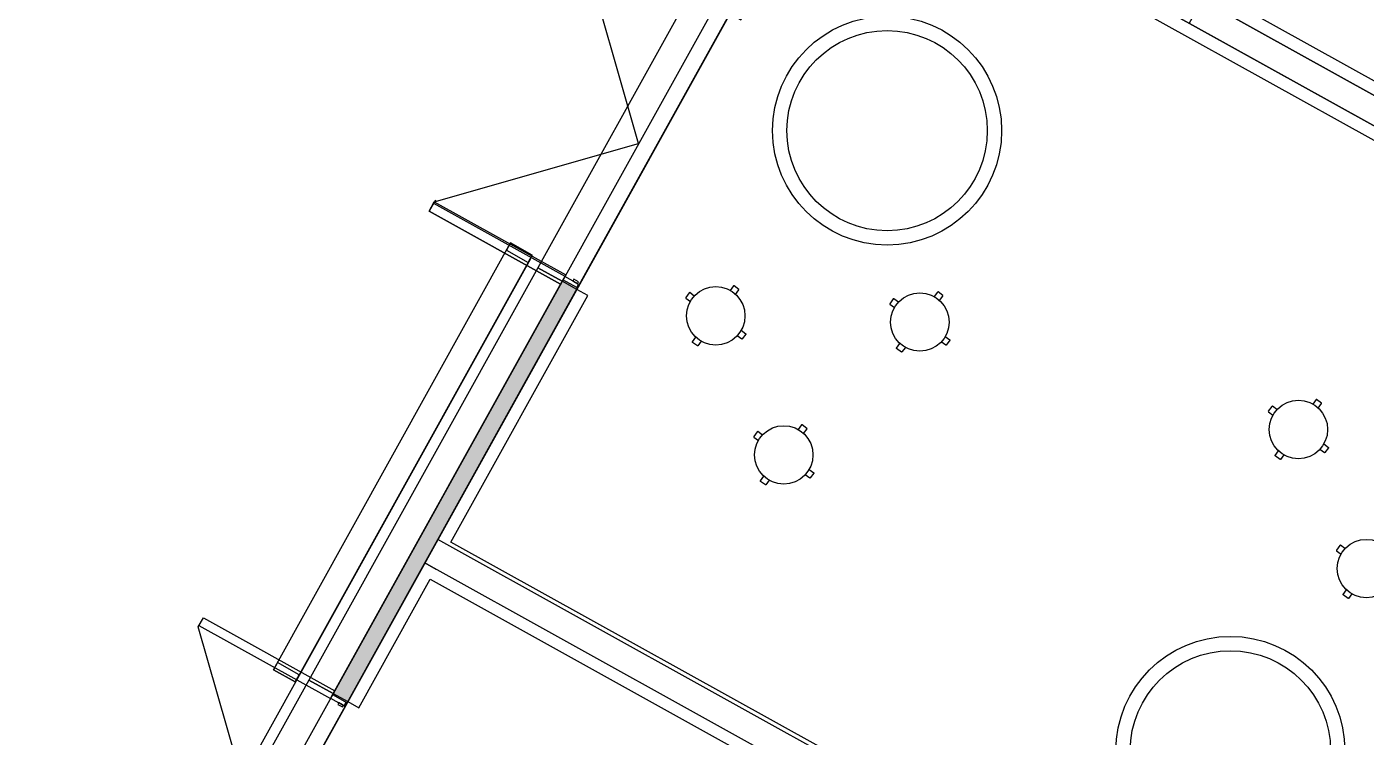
# Model space of a CAD drawing. Header units: metres. Extents: x 2.3 to 42.8, y 0.9 to 31.9.
# Drawn here: x 19.871 to 23.03, y 17.654 to 19.33 of the extents above; entities that cross this region are included whole.
import ezdxf

# ---------------------------------------------------------------- set-up
doc = ezdxf.new("R2010")
doc.units = ezdxf.units.M
for name, color, linetype in [('ARREDI', 9, 'Continuous'), ('PARETI_STRUTTURE', 7, 'Continuous'), ('PILASTRI_SETTI', 8, 'Continuous')]:
    doc.layers.add(name, color=color, linetype=linetype)

msp = doc.modelspace()

# ---------------------------------------------------------------- linework, layer by layer
at = {"layer": 'ARREDI'}
for points in [[(22.612, 19.3386), (23.4554, 18.8704), (23.4859, 18.9254), (22.6426, 19.3937)], [(21.0585, 18.7826), (20.5089, 17.7929), (20.5093, 17.7927), (21.0588, 18.7824)], [(20.6265, 17.7354), (21.1699, 18.7141), (21.1355, 18.7332), (20.5921, 17.7546)], [(21.8426, 17.5636), (20.8402, 18.1202), (20.8096, 18.0651), (21.812, 17.5085)]]:
    msp.add_lwpolyline(points, close=True, dxfattribs=at)
for points in [[(21.0588, 18.7824), (19.2547, 15.5332)], [(21.4333, 18.7026), (21.4249, 18.6911)], [(21.4344, 18.7027), (21.4333, 18.7026)], [(21.4452, 18.6948), (21.4344, 18.7027)], [(21.5378, 18.7187), (21.5299, 18.7078)], [(21.5389, 18.7188), (21.5378, 18.7187)], [(21.5503, 18.7105), (21.5389, 18.7188)], [(21.5426, 18.6985), (21.5505, 18.7094)], [(21.5505, 18.7094), (21.5503, 18.7105)], [(22.019, 18.7041), (22.0111, 18.6933)], [(22.0201, 18.7043), (22.019, 18.7041)], [(22.0315, 18.6959), (22.0201, 18.7043)], [(21.4249, 18.6911), (21.4251, 18.69)], [(21.4251, 18.69), (21.4359, 18.6821)], [(21.9145, 18.688), (21.9061, 18.6766)], [(21.9061, 18.6766), (21.9063, 18.6755)], [(21.9063, 18.6755), (21.9171, 18.6676)], [(21.9156, 18.6882), (21.9145, 18.688)], [(21.9264, 18.6803), (21.9156, 18.6882)], [(22.0238, 18.684), (22.0317, 18.6948)], [(22.0317, 18.6948), (22.0316, 18.6959)], [(21.5556, 18.6139), (21.5664, 18.6059)], [(21.5666, 18.6048), (21.5582, 18.5934)], [(21.5664, 18.6059), (21.5666, 18.6048)], [(21.441, 18.5866), (21.4489, 18.5974)], [(21.4412, 18.5855), (21.441, 18.5866)], [(21.4526, 18.5771), (21.4412, 18.5855)], [(21.4537, 18.5773), (21.4526, 18.5771)], [(21.4616, 18.5881), (21.4537, 18.5773)], [(21.5571, 18.5932), (21.5463, 18.6012)], [(21.5582, 18.5934), (21.5571, 18.5932)], [(21.9222, 18.5721), (21.9302, 18.5829)], [(21.9429, 18.5736), (21.9349, 18.5628)], [(22.0383, 18.5787), (22.0275, 18.5866)], [(22.0368, 18.5993), (22.0477, 18.5914)], [(22.0394, 18.5789), (22.0383, 18.5787)], [(22.0478, 18.5903), (22.0394, 18.5789)], [(22.0477, 18.5914), (22.0478, 18.5903)], [(21.9224, 18.571), (21.9222, 18.5721)], [(21.9338, 18.5626), (21.9224, 18.571)], [(21.9349, 18.5628), (21.9338, 18.5626)], [(22.9118, 18.4506), (22.9039, 18.4397)], [(22.9129, 18.4507), (22.9118, 18.4506)], [(22.9244, 18.4424), (22.9129, 18.4507)], [(22.8073, 18.4345), (22.7989, 18.423)], [(22.7989, 18.423), (22.7991, 18.4219)], [(22.7991, 18.4219), (22.8099, 18.414)], [(22.8084, 18.4346), (22.8073, 18.4345)], [(22.8192, 18.4267), (22.8084, 18.4346)], [(22.9166, 18.4304), (22.9245, 18.4413)], [(22.9245, 18.4413), (22.9244, 18.4424)], [(21.6983, 18.3907), (21.6903, 18.3799)], [(21.6994, 18.3909), (21.6983, 18.3907)], [(21.7108, 18.3825), (21.6994, 18.3909)], [(21.5937, 18.3746), (21.5854, 18.3632)], [(21.5854, 18.3632), (21.5855, 18.3621)], [(21.5855, 18.3621), (21.5963, 18.3542)], [(21.5948, 18.3748), (21.5937, 18.3746)], [(21.6057, 18.3669), (21.5948, 18.3748)], [(21.703, 18.3706), (21.711, 18.3814)], [(21.711, 18.3814), (21.7108, 18.3825)], [(22.815, 18.3185), (22.823, 18.3293)], [(22.9311, 18.3251), (22.9203, 18.3331)], [(22.9296, 18.3458), (22.9405, 18.3378)], [(22.9322, 18.3253), (22.9311, 18.3251)], [(22.9406, 18.3367), (22.9322, 18.3253)], [(22.9405, 18.3378), (22.9406, 18.3367)], [(22.8152, 18.3174), (22.815, 18.3185)], [(22.8266, 18.309), (22.8152, 18.3174)], [(22.8277, 18.3092), (22.8266, 18.309)], [(22.8357, 18.32), (22.8277, 18.3092)], [(21.6015, 18.2587), (21.6094, 18.2695)], [(21.6016, 18.2576), (21.6015, 18.2587)], [(21.6131, 18.2492), (21.6016, 18.2576)], [(21.6221, 18.2602), (21.6142, 18.2494)], [(21.7176, 18.2653), (21.7068, 18.2732)], [(21.7161, 18.2859), (21.7269, 18.278)], [(21.7187, 18.2655), (21.7176, 18.2653)], [(21.7271, 18.2769), (21.7187, 18.2655)], [(21.7269, 18.278), (21.7271, 18.2769)], [(21.6142, 18.2494), (21.6131, 18.2492)], [(22.9677, 18.1065), (22.9594, 18.0951)], [(22.9689, 18.1067), (22.9678, 18.1065)], [(22.9797, 18.0988), (22.9688, 18.1067)], [(22.9594, 18.0951), (22.9595, 18.094)], [(22.9595, 18.094), (22.9704, 18.0861)], [(22.9755, 17.9906), (22.9834, 18.0014)], [(22.9756, 17.9895), (22.9755, 17.9906)], [(22.9871, 17.9811), (22.9756, 17.9895)], [(22.9882, 17.9813), (22.9871, 17.9811)], [(22.9961, 17.9921), (22.9882, 17.9813)]]:
    msp.add_lwpolyline(points, dxfattribs=at)
for centre, radius in [((21.8999, 19.0849), 0.27), ((21.8999, 19.0849), 0.2362), ((21.4958, 18.648), 0.0689), ((21.977, 18.6334), 0.0689), ((22.8698, 18.3799), 0.0689), ((21.6562, 18.32), 0.0689), ((23.0302, 18.0519), 0.0689), ((22.7095, 17.6219), 0.27), ((22.7095, 17.6219), 0.2362)]:
    msp.add_circle(centre, radius, dxfattribs=at)
at = {"layer": 'PARETI_STRUTTURE'}
for points in [[(27.0359, 29.4946), (26.8009, 29.0712), (26.5715, 28.6581), (26.0663, 27.7483), (25.7055, 27.0984), (25.5016, 26.7313), (25.1408, 26.0813), (24.2731, 24.5187), (24.0437, 24.1056), (23.759, 23.5927), (23.3981, 22.9428), (22.7559, 21.7862), (22.395, 21.1362), (22.185, 20.7579), (21.9556, 20.3449), (21.4373, 19.4113), (21.0764, 18.7614), (20.5364, 17.7889), (20.1756, 17.139), (19.7671, 16.4034), (19.5378, 15.9903), (18.2075, 13.5945)], [(26.7902, 28.9173), (19.6512, 16.0599)], [(24.3647, 24.4678), (19.6293, 15.9394)], [(24.0356, 18.654), (21.8455, 19.87)], [(24.0212, 18.6282), (21.8054, 19.8585)], [(21.8054, 19.8585), (24.0212, 18.6282), (24.0356, 18.654)], [(24.0457, 18.5426), (21.7748, 19.8035), (21.7605, 19.7777)], [(21.7748, 19.8035), (23.9907, 18.5731)], [(21.168, 18.7107), (21.5288, 19.3604), (21.5546, 19.3461), (21.7863, 19.7633)], [(21.7863, 19.7633), (24.0572, 18.5024), (24.0716, 18.5282)], [(20.8346, 18.9212), (20.8201, 18.8951), (21.1299, 18.7231), (20.8201, 18.8951), (20.8321, 18.9168), (21.314, 19.0546), (21.1762, 19.5364), (21.1882, 19.5581), (21.498, 19.3861)], [(21.1699, 18.7141), (21.5274, 19.3578)], [(20.8304, 18.9137), (21.1402, 18.7417)], [(20.8321, 18.9168), (21.1419, 18.7448)], [(20.4525, 17.813), (21.0116, 18.8199)], [(21.0116, 18.8199), (21.0632, 18.7912)], [(21.0537, 18.774), (20.5137, 17.8015)], [(21.0764, 18.7614), (21.1335, 18.7296), (21.0764, 18.7614), (20.5364, 17.7889), (20.5936, 17.7572)], [(21.0991, 18.7488), (21.0764, 18.7614)], [(21.1419, 18.7448), (21.1299, 18.7231)], [(21.1397, 18.7407), (21.1355, 18.7332)], [(21.1679, 18.7152), (21.172, 18.7227), (21.1397, 18.7406)], [(20.8708, 18.1144), (21.1938, 18.6962), (21.168, 18.7105)], [(21.168, 18.7105), (21.1335, 18.7296)], [(21.8495, 17.5598), (21.8542, 17.5684), (20.8708, 18.1144)], [(20.8096, 18.0651), (20.8354, 18.0508)], [(20.8354, 18.0508), (20.8096, 18.0651)], [(20.628, 17.7381), (20.6538, 17.7237), (20.822, 18.0266)], [(20.822, 18.0266), (21.7986, 17.4844), (21.8129, 17.5102)], [(19.9338, 17.2989), (19.9193, 17.2727), (20.2291, 17.1007), (19.9193, 17.2727), (19.9313, 17.2944), (20.4132, 17.4322), (20.2754, 17.9141), (20.2874, 17.9357), (20.5972, 17.7637)], [(20.2771, 17.9172), (20.5869, 17.7451)], [(20.5042, 17.7843), (20.4525, 17.813)], [(20.5921, 17.7546), (20.5875, 17.7462), (20.6198, 17.7282), (20.6245, 17.7366)], [(20.5936, 17.7572), (20.628, 17.7381)], [(20.2691, 17.0917), (20.6266, 17.7354)]]:
    msp.add_lwpolyline(points, dxfattribs=at)
for points in [[(22.612, 19.3386), (23.4554, 18.8704), (23.4859, 18.9254), (22.6426, 19.3937)], [(21.0116, 18.8199), (21.002, 18.8027), (21.0537, 18.774), (21.0632, 18.7912)], [(20.6265, 17.7354), (21.1699, 18.7141), (21.1355, 18.7332), (20.5921, 17.7546)], [(21.1336, 18.7298), (21.0992, 18.7489)], [(21.1588, 18.73), (21.1698, 18.7239), (21.1721, 18.7281), (21.161, 18.7342)], [(21.8426, 17.5636), (20.8402, 18.1202), (20.8096, 18.0651), (21.812, 17.5085)], [(20.4621, 17.8302), (20.4525, 17.813), (20.5042, 17.7843), (20.5137, 17.8015)], [(20.5936, 17.7572), (20.5364, 17.7889)], [(20.6066, 17.7356), (20.6043, 17.7314), (20.6153, 17.7253), (20.6176, 17.7294)]]:
    msp.add_lwpolyline(points, close=True, dxfattribs=at)
at = {"layer": 'PILASTRI_SETTI'}
msp.add_solid([(20.6265, 17.7354), (21.1699, 18.7141), (20.5921, 17.7546), (21.1355, 18.7332)], dxfattribs=at)

doc.saveas('drawing.dxf')
